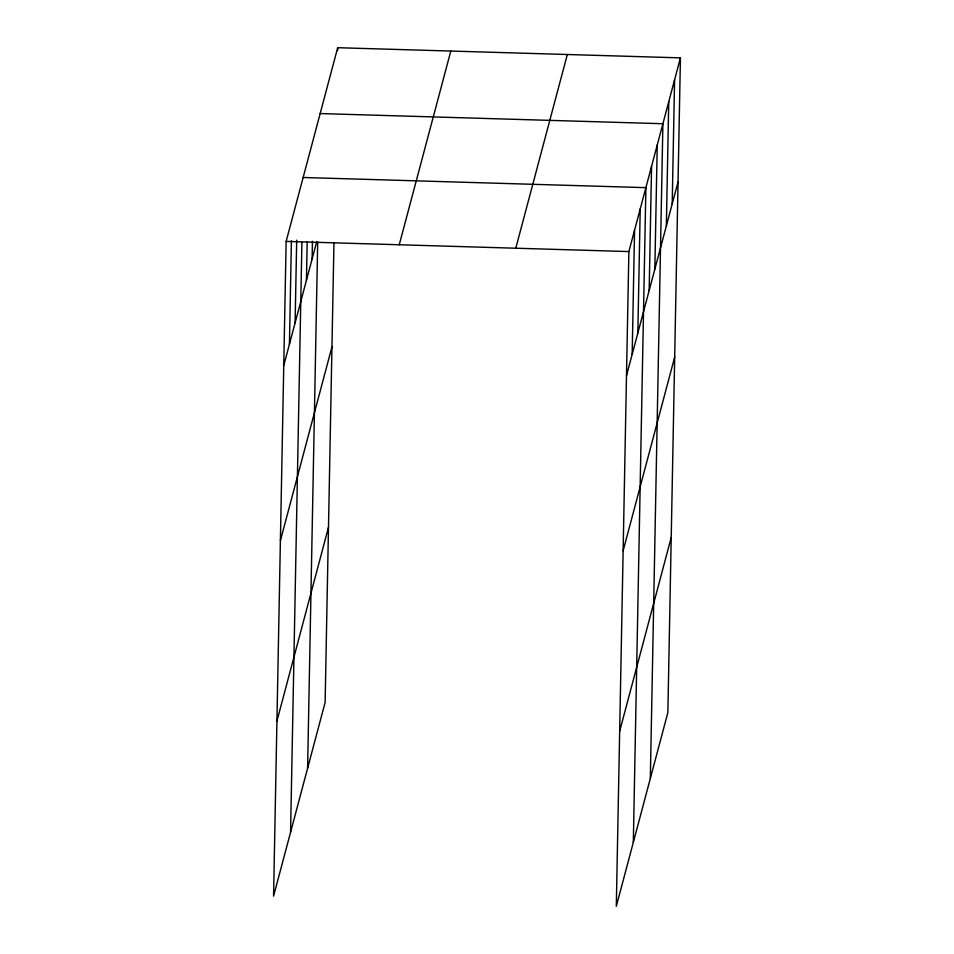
<?xml version="1.0" encoding="UTF-8"?>
<svg xmlns="http://www.w3.org/2000/svg" width="954" height="954" viewBox="0 0 954 954"><rect width="100%" height="100%" fill="white"/><g stroke="black" fill="none" stroke-linecap="round" stroke-linejoin="round"><path stroke-width="1.43" d="M680.429 57.86L628.877 251.57L616.308 906.3L667.86 712.59L680.429 57.86L337.692 47.7L286.14 241.41L273.571 896.14L325.123 702.43L333.948 243.055M289.432 344.227L291.411 240.79M295.096 322.929L296.694 240.169M290.576 832.21L301.905 242.507M306.437 280.309L307.176 241.887M312.113 258.999L312.447 241.267M307.593 768.292L317.694 242.137M337.633 50.657L337.692 47.7M632.168 354.399L634.553 230.272M637.832 333.089L640.217 208.962M633.325 842.37L645.894 187.652L303.157 177.492M649.173 290.469L651.558 166.342M654.849 269.159L657.234 145.032M650.33 778.452L662.899 123.722L320.162 113.562M666.357 225.895L668.742 101.768M672.2 203.941L674.585 79.814M283.755 365.537L316.645 241.946M280.393 540.632L331.944 346.922M399.249 244.761L450.801 51.051M276.934 721.045L328.486 527.323M515.78 248.219L567.332 54.509M626.492 375.697L678.044 181.987M623.129 550.804L674.681 357.094M619.671 731.205L671.222 537.496M286.14 241.41L628.877 251.57"/></g></svg>
